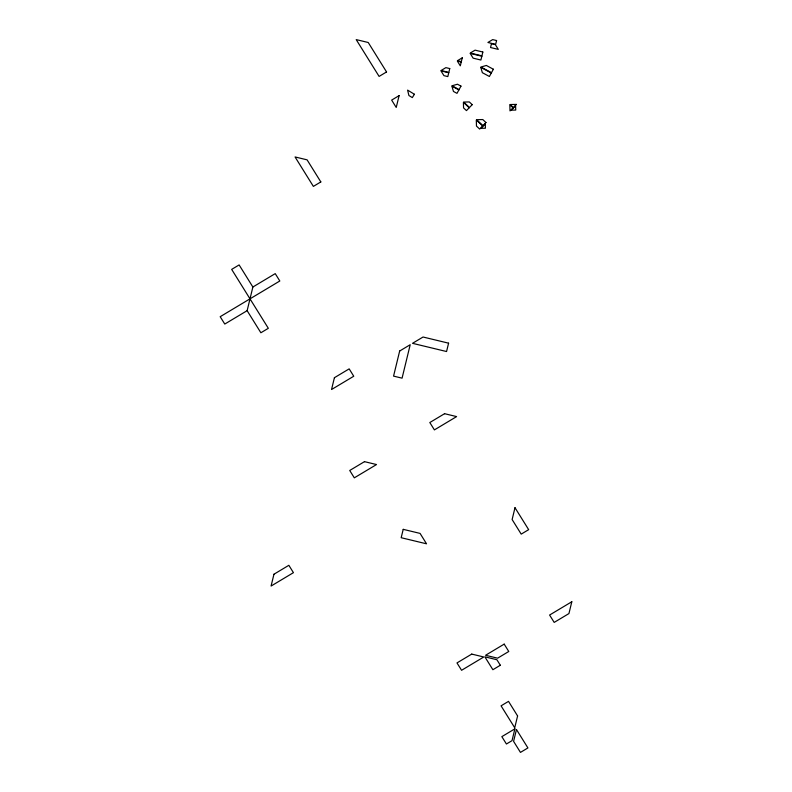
<?xml version="1.0" encoding="UTF-8"?>
<svg xmlns="http://www.w3.org/2000/svg" width="792" height="792" viewBox="0 0 792 792"><rect width="100%" height="100%" fill="white"/><g stroke="black" fill="none" stroke-linecap="round" stroke-linejoin="round"><path stroke-width="1.19" d="M247.134 310.672L252.876 287.021L275.23 273.626L279.814 280.992L220.186 316.701L224.77 324.057L247.134 310.672L260.875 332.759L268.33 328.304L231.67 269.389L239.125 264.924L252.876 287.021M273.953 574.23L271.072 586.05L293.436 572.666L288.852 565.3L273.953 574.23M399.109 95.634L396.228 107.465L391.654 100.099L399.109 95.634M334.412 377.705L331.541 389.525L353.747 376.23L349.173 368.864L334.412 377.705M448.737 72.765L447.817 76.586L443.936 75.646L440.976 70.894L448.737 72.765M449.757 68.567L448.836 72.389L441.065 70.518L445.876 67.637L449.757 68.567M461.231 62.023L460.31 65.845L457.35 61.093L461.231 62.023M462.251 57.836L461.33 61.647L457.439 60.707L462.251 57.836M399.663 351.024L393.565 376.111L402.079 378.16L410.207 344.708L399.663 351.024M481.823 56.222L480.902 60.034L473.131 58.163L470.181 53.41L481.823 56.222M482.843 52.024L481.922 55.836L470.27 53.034L475.081 50.153L482.843 52.024M491.466 43.699L490.535 47.52L498.307 49.391L495.346 44.639L491.466 43.699M496.584 40.541L495.653 44.352L487.892 42.481L492.693 39.6L496.584 40.541M403.217 529.343L401.178 537.709L426.542 543.817L420.067 533.402L403.217 529.343M448.589 343.174L446.559 351.529L412.513 343.322L423.057 337.016L448.589 343.174M514.998 507.712L512.127 519.542L521.205 534.125L528.66 529.66L514.998 507.712M517.592 715.948L514.721 727.769L501.069 705.83L508.513 701.365L517.592 715.948M514.889 728.838L512.018 740.659L506.425 744.005L501.841 736.649L514.889 728.838M516.463 729.531L513.592 741.352L520.463 752.4L527.918 747.935L516.463 729.531M571.814 601.742L568.943 613.562L554.182 622.403L549.598 615.038L571.814 601.742M458.885 89.912L456.984 93.347L453.479 91.456L451.866 86.13L458.885 89.912M460.974 86.12L459.073 89.565L452.054 85.784L457.469 84.229L460.974 86.12M491.288 73.032L489.387 76.478L482.368 72.696L480.754 67.36L491.288 73.032M493.376 69.241L491.476 72.686L480.942 67.013L486.357 65.459L493.376 69.241M414.404 94.258L412.315 97.594L408.91 95.525L407.593 90.11L414.404 94.258M485.278 123.918L481.041 128.324L485.407 128.215L485.278 123.918M515.602 105.762L511.365 110.167L515.74 110.058L515.602 105.762M469.201 107.781L466.458 110.613L463.558 107.9L463.399 102.346L469.201 107.781M472.22 104.663L469.478 107.494L463.676 102.059L469.319 101.94L472.22 104.663M482.655 125.948L479.655 129.056L476.477 126.076L476.299 119.988L482.655 125.948M485.971 122.532L482.962 125.641L476.606 119.681L482.793 119.552L485.971 122.532M513.018 107.821L510.008 110.929L509.84 104.841L513.018 107.821M516.325 104.405L513.315 107.504L510.137 104.534L516.325 104.405M386.555 71.953L379.101 76.418L356.192 39.6L368.231 42.501L386.555 71.953M320.829 181.932L313.375 186.397L295.05 156.945L307.088 159.845L320.829 181.932M364.488 461.647L349.727 470.478L354.311 477.843L376.527 464.548L364.488 461.647M444.579 413.691L429.818 422.532L434.402 429.898L456.618 416.592L444.579 413.691M471.745 654.093L456.984 662.924L461.568 670.289L483.783 656.994L471.745 654.093M504.187 644.124L485.555 655.281L497.594 658.182L508.771 651.489L504.187 644.124M500.336 665.25L492.881 669.715L484.862 656.825L496.891 659.736L500.336 665.25"/></g></svg>
